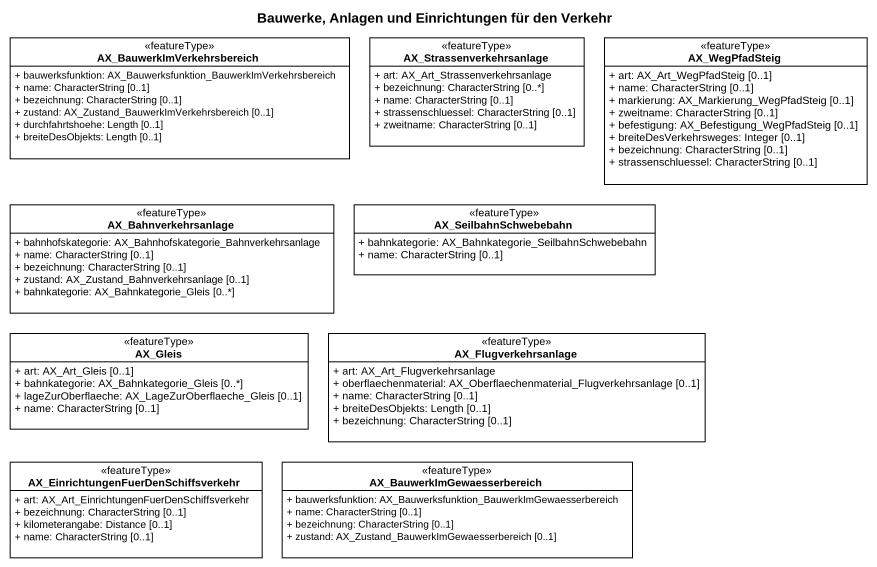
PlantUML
@startuml
title Bauwerke, Anlagen und Einrichtungen für den Verkehr
hide circle
hide empty members
skinparam classAttributeIconSize 0
class AX_BauwerkImVerkehrsbereich <<featureType>> {
  + bauwerksfunktion: AX_Bauwerksfunktion_BauwerkImVerkehrsbereich
  + name: CharacterString [0..1]
  + bezeichnung: CharacterString [0..1]
  + zustand: AX_Zustand_BauwerkImVerkehrsbereich [0..1]
  + durchfahrtshoehe: Length [0..1]
  + breiteDesObjekts: Length [0..1]
}
class AX_Strassenverkehrsanlage <<featureType>> {
  + art: AX_Art_Strassenverkehrsanlage
  + bezeichnung: CharacterString [0..*]
  + name: CharacterString [0..1]
  + strassenschluessel: CharacterString [0..1]
  + zweitname: CharacterString [0..1]
}
class AX_WegPfadSteig <<featureType>> {
  + art: AX_Art_WegPfadSteig [0..1]
  + name: CharacterString [0..1]
  + markierung: AX_Markierung_WegPfadSteig [0..1]
  + zweitname: CharacterString [0..1]
  + befestigung: AX_Befestigung_WegPfadSteig [0..1]
  + breiteDesVerkehrsweges: Integer [0..1]
  + bezeichnung: CharacterString [0..1]
  + strassenschluessel: CharacterString [0..1]
}
class AX_Bahnverkehrsanlage <<featureType>> {
  + bahnhofskategorie: AX_Bahnhofskategorie_Bahnverkehrsanlage
  + name: CharacterString [0..1]
  + bezeichnung: CharacterString [0..1]
  + zustand: AX_Zustand_Bahnverkehrsanlage [0..1]
  + bahnkategorie: AX_Bahnkategorie_Gleis [0..*]
}
class AX_SeilbahnSchwebebahn <<featureType>> {
  + bahnkategorie: AX_Bahnkategorie_SeilbahnSchwebebahn
  + name: CharacterString [0..1]
}
class AX_Gleis <<featureType>> {
  + art: AX_Art_Gleis [0..1]
  + bahnkategorie: AX_Bahnkategorie_Gleis [0..*]
  + lageZurOberflaeche: AX_LageZurOberflaeche_Gleis [0..1]
  + name: CharacterString [0..1]
}
class AX_Flugverkehrsanlage <<featureType>> {
  + art: AX_Art_Flugverkehrsanlage
  + oberflaechenmaterial: AX_Oberflaechenmaterial_Flugverkehrsanlage [0..1]
  + name: CharacterString [0..1]
  + breiteDesObjekts: Length [0..1]
  + bezeichnung: CharacterString [0..1]
}
class "AX_EinrichtungenFuerDenSchiffsverkehr" as AX_EinrichtungenFuerDenSchif <<featureType>> {
  + art: AX_Art_EinrichtungenFuerDenSchiffsverkehr
  + bezeichnung: CharacterString [0..1]
  + kilometerangabe: Distance [0..1]
  + name: CharacterString [0..1]
}
class AX_BauwerkImGewaesserbereich <<featureType>> {
  + bauwerksfunktion: AX_Bauwerksfunktion_BauwerkImGewaesserbereich
  + name: CharacterString [0..1]
  + bezeichnung: CharacterString [0..1]
  + zustand: AX_Zustand_BauwerkImGewaesserbereich [0..1]
}
@enduml
